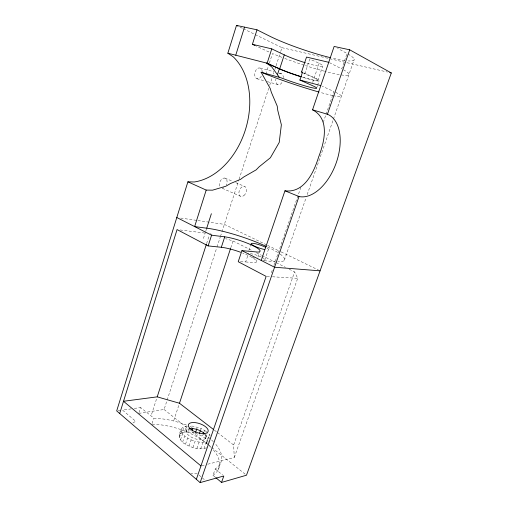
<?xml version="1.0" encoding="UTF-8"?>
<svg xmlns="http://www.w3.org/2000/svg" width="508" height="508" viewBox="0 0 508 508"><rect width="100%" height="100%" fill="white"/><g stroke="black" fill="none" stroke-linecap="round" stroke-linejoin="round"><path stroke-width="0.38" stroke-dasharray="2.54 1.91" d="M138.97 412.655L140.595 407.53L154.07 418.313A50.057 24.041 18.2 0 1 187.141 425.329M203.429 238.474L205.543 231.87M205.778 231.14L206.483 228.937M151.587 414.306L156.743 398.304M206.629 243.503L209.309 235.198M152.038 423.539L153.727 418.332M265.824 74.143L268.44 66.059M269.392 63.119L272.485 53.562A50.425 5.436 18.6 0 0 281.889 57.34M138.735 413.391L164.078 409.492L216.783 247.707M217.03 246.958L220.218 237.179M220.459 236.423L221.685 232.664M221.933 231.908L238.836 180.023M239.084 179.267L268.726 88.284M269.704 85.274L272.155 77.756M273.38 73.997L273.869 72.492M274.847 69.482L275.825 66.478M276.073 65.722L280.479 52.191M280.727 51.435L281.953 47.676L243.592 28.88M173.749 420.599L179 404.685M230.797 247.764L233.032 241.002L225.533 238.639M206.527 447.802C199.511 450.342 191.738 447.726 185.515 444.227C178.695 441.255 177.8 433.483 182.239 427.895L184.067 426.695L188.639 425.914M179.311 435.635L182.239 427.895M179.419 437.642L181.464 431.508L181.343 429.533M180.213 433.965L182.048 432.733L184.067 426.695M180.537 439.845L182.601 433.686L181.464 431.508M182.048 432.733L184.683 432.01L186.696 426.002M302.412 77.083A22.854 1.962 18.6 0 0 318.052 80.423A22.854 1.962 18.6 0 0 304.762 73.971L309.69 59.252A22.949 2.47 18.6 0 1 322.847 66.243A22.949 2.47 18.6 0 1 305.975 62.954M182.62 442.093L184.69 435.908L182.601 433.686M186.277 431.292L187.643 427.209M184.683 432.01L187.922 431.844L188.678 429.597M248.85 250.431L250.819 244.551M240.455 261.779L245.669 261.912L248.602 253.194M185.515 444.227L187.604 438.023L184.69 435.908M189.033 446.088L191.129 439.884L187.604 438.023M312.636 82.525L319.202 63.1M192.913 447.548L195.021 441.338L202.762 442.678L207.34 442.068M256.489 261.309L256.965 259.893M257.924 257.073L259.601 252.133M317.837 80.55L322.65 66.364M316.548 88.316L317.303 86.087M317.557 85.344L319.068 80.899M200.596 430.073L201.105 428.581L193.573 426.263L189.935 425.856M196.882 448.494L198.996 442.297M208.394 442.163L205.334 438.353L202.476 436.315L203.238 434.073M204 431.838L204.508 430.346L201.105 428.581M264.833 259.963L268.345 249.688M200.647 448.856L202.762 442.678M205.334 438.353L207.124 433.114M205.765 438.093L207.162 434.016M203.937 448.621L206.051 442.462M206.299 443.16L208.331 437.236M207.461 440.531L209.525 434.524L208.451 433.445M271.367 272.733L272.383 269.792M273.907 265.379L301.028 186.811M323.253 122.434L325.793 115.075M326.047 114.338L333.921 91.529L322.18 86.22M284.321 260.325L306.14 197.599M307.181 194.615L333.159 119.932M333.413 119.189L354.216 59.398M215.208 477.164L212.909 475.247L215.405 468.751A50.057 24.041 18.2 0 0 214.541 442.919M218.04 470.065L220.237 463.785M207.772 464.204L234.283 457.498L233.648 445.014L294.627 271.913L288.963 269.069M234.283 457.498L297.701 278.321L294.627 271.913M132.899 422.974L135.68 421.278L122.549 410.121L131.178 408.883M212.909 475.247L213.182 475.132A49.955 24.473 18.2 0 0 213.411 449.967M201.708 465.734L204.737 464.966M134.322 408.432L140.595 407.53M197.231 473.583L190.786 473.335M118.154 410.724L121.082 410.324M266.929 276.441L271.666 276.733M272.453 276.777L297.701 278.321M264.319 260.725L275.177 261.696M187.922 431.844L194.602 432.975M180.188 229.965L205.118 233.096M180.689 218.072L197.079 220.44M197.853 220.548L224.384 224.384L266.91 245.027M245.669 261.912L254.337 262.833A21.641 4.134 18.4 0 0 242.735 253.079M281.953 47.676L387.458 72.066M260.236 68.097L273.825 71.679M279.114 73.076L281.381 73.673M256.819 78.715L264.312 80.804M267.316 81.636L277.806 84.557A5.747 3.62 -75.2 0 0 282.34 81.902M209.798 233.686L212.046 234.391M195.358 433.159L202.476 436.315M191.129 439.884L195.021 441.338M224.885 178.079L232.842 181.445M235.731 182.67L244.411 186.341M222.269 188.303L240.233 196.177M268.935 51.975L256.483 46.234M303.873 72.879L314.274 77.68A24.054 2.064 18.6 0 1 302.355 77.172M267.621 245.37L280.378 251.568M281.089 251.911L319.367 270.491M240.043 27.14L242.888 28.531M233.032 241.002L252.857 250.952M256.394 252.724L261.353 255.213M262.058 255.568L275.507 262.319M276.219 262.674L285.42 267.297M329.419 62.643L341.732 68.891L347.047 53.492L337.534 48.304M303.479 73.184L304.762 73.971M204.508 430.346L207.378 432.365M214.344 430.13L216.833 432.048M217.456 432.53L233.648 445.014M164.078 409.492L207.537 444.151M208.153 444.64L211.245 447.103M211.861 447.599L245.256 474.231M215.138 468.865L222.65 475.037M198.977 475.063L204.781 479.996M209.525 434.524L210.153 435.597M279.464 73.666A5.747 3.62 -75.2 0 1 283.362 77.654M277.793 84.55A5.747 3.62 -75.2 0 1 275.876 79.146M219.678 186.061A5.251 3.531 -67.4 0 1 221.317 179.597A5.251 3.531 -67.4 0 1 226.181 178.848A5.251 3.531 -67.4 0 1 226.212 185.058M223.634 187.725A5.251 3.531 -67.4 0 1 222.637 188.049M261.334 76.156A5.594 3.651 -76 0 1 255.334 77.273A5.594 3.651 -76 0 1 257.327 68.624A5.594 3.651 -76 0 1 262.293 72.009M343.364 69.767A50.425 5.436 18.6 0 1 325.228 71.425M324.498 71.234A50.425 5.436 18.6 0 1 305.46 65.621M304.019 65.157A50.425 5.436 18.6 0 1 283.318 57.887M335.572 92.31A50.108 3.74 18.5 0 1 333.369 95.688M332.607 95.523A50.108 3.74 18.5 0 1 320.389 92.431M280.124 254.07A47.701 8.357 18.4 0 1 277.812 261.81M267.627 247.021A47.701 8.357 18.4 0 1 279.546 253.663M347.878 53.969A50.641 6.604 18.6 0 1 348.329 60.909M344.684 60.528A50.641 6.604 18.6 0 1 332.111 58.083M152.146 424.263A49.955 24.473 18.2 0 1 208.718 445.199M209.296 445.719A49.955 24.473 18.2 0 1 212.477 448.901M266.967 248.018A9.188 1.549 18.7 0 1 266.382 249.815M262.007 257.365A9.157 1.689 18.7 0 1 262.858 260.153M254.54 258.013A9.157 1.689 18.7 0 1 251.066 256.565M250.374 253.613A9.157 1.689 18.7 0 1 261.423 257.08M189.998 426.523A50.057 24.041 18.2 0 1 192.189 427.507M204.622 434.511A50.057 24.041 18.2 0 1 214.046 442.392M204.908 434.118A10.389 4.724 19.1 0 1 201.93 439.75A10.389 4.724 19.1 0 1 188.741 435.439A10.389 4.724 19.1 0 1 188.874 428.879M243.961 195.555A5.385 3.493 -67 0 0 245.25 186.709A5.385 3.493 -67 0 0 238.951 192.03A5.385 3.493 -67 0 0 243.961 195.555"/><path stroke-width="0.76" d="M330.683 57.741A50.641 6.604 18.6 0 1 268.516 35.573L256.997 29.813L236.493 25.4L227.851 53.207L233.318 56.89A69.393 49.587 -73.2 0 1 245.44 129.686A69.393 49.587 -73.2 0 1 194.215 181.985L187.896 181.826L116.688 410.928L200.146 482.6L223.806 475.99L221.532 482.435L215.786 477.641M119.704 413.512L177.07 229.572L208.134 245.904L221.323 247.288A21.641 4.134 18.4 0 1 240.589 252.26M227.851 53.207L235.744 55.207L244.532 27.127M328.733 62.3L306.534 57.067L301.549 71.996L302.482 72.238L299.879 80.042L311.696 85.3A24.003 1.791 18.5 0 1 310.731 87.427A24.003 1.791 18.5 0 1 281.324 77.921L261.093 72.193L270.231 88.513L271.329 92.266L277.216 106.077L277.762 110.388L281.369 124.797L279.203 142.475L270.396 157.747L259.105 166.827L256.172 169.85L243.599 177.07L240.601 179.324L230.416 183.572L225.831 186.246L212.541 190.17L206.197 190.087L194.634 226.587L211.588 235.21L224.739 236.836A21.711 3.797 18.4 0 1 251.435 244.951A21.711 3.797 18.4 0 1 257.981 252.082L241.922 250.635L238.22 261.715L266.141 276.39L196.342 479.33M255.124 45.593L252.4 44.31L256.997 29.813M176.79 217.507L194.634 226.587L206.718 228.206L211.366 213.722M200.952 465.925L123.514 401.276L157.213 396.85L206.388 244.259M208.134 245.904L211.588 235.21M301.65 76.848A22.854 1.962 18.6 0 1 279.692 68.853L267.132 63.214L271.767 48.876L252.4 44.31M277.355 74.905L279.337 68.853L266.275 62.998L271.666 66.796L279.171 77.045M221.323 247.288L224.739 236.836M279.692 68.853L284.27 54.864L271.767 48.876M213.722 429.647L179.476 403.244L230.549 248.514M192.062 430.746L192.818 428.504M195.612 432.41L196.875 428.682M199.333 433.8L200.343 430.816M261.214 260.452L284.95 190.798C304.356 193.345 313.95 172.079 318.694 156.832C324.428 142.1 330.162 118.878 312.541 109.823L334.137 46.45L349.707 49.809L391.312 72.955L246.494 475.215L221.532 482.435M203.238 434.073L203.746 432.581M200.146 482.6L299.002 196.526A43.593 25.394 -69.9 0 0 336.353 162.484A43.593 25.394 -69.9 0 0 327.438 114.249L349.707 49.809M320.072 270.834L274.568 267.24L241.922 250.635M389.769 72.6L391.312 72.955M235.744 55.207L267.132 63.214M299.879 80.042L320.796 85.598M157.213 396.85L179.476 403.244M312.541 109.823L327.438 114.249M284.95 190.798L299.002 196.526M261.093 72.193L265.824 74.143A50.108 3.74 18.5 0 0 318.992 92.043M187.896 181.826L206.197 190.087M236.493 25.4L237.915 26.099M301.549 71.996L302.838 72.784M206.718 228.206A47.701 8.357 18.4 0 1 266.37 246.424M300.247 76.517A24.054 2.064 18.6 0 1 279.337 68.853M305.302 62.751A22.949 2.47 18.6 0 1 284.27 54.864M264.674 249.542A9.188 1.549 18.7 0 1 253.022 245.402A9.188 1.549 18.7 0 1 253.695 243.421A9.188 1.549 18.7 0 1 265.462 247.212M189.478 428.739A10.389 4.724 19.1 0 1 204.457 433.629M191.148 429.527A10.414 4.635 19.1 0 0 207.861 431.978A10.414 4.635 19.1 0 0 195.821 422.7A10.414 4.635 19.1 0 0 191.148 429.527"/></g></svg>
